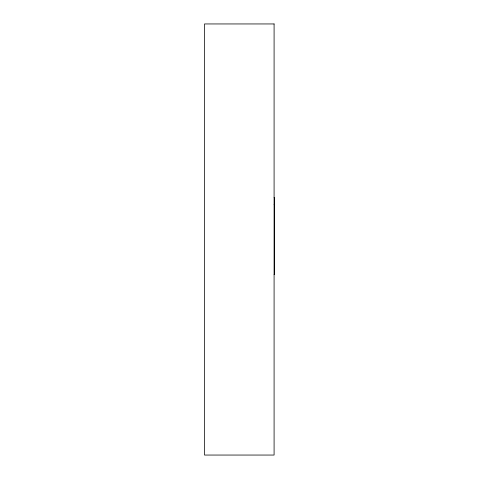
<?xml version="1.0" encoding="UTF-8"?>
<svg xmlns="http://www.w3.org/2000/svg" width="479" height="479" viewBox="0 0 479 479"><rect width="100%" height="100%" fill="white"/><g stroke="black" fill="none" stroke-linecap="round" stroke-linejoin="round"><path stroke-width="0.72" d="M274.09 197.737L274.491 197.737L274.491 274.515L274.09 274.515M274.09 204.533L274.491 204.533M274.09 23.95L204.509 23.95L204.509 455.05L274.09 455.05L274.09 23.95"/></g></svg>
